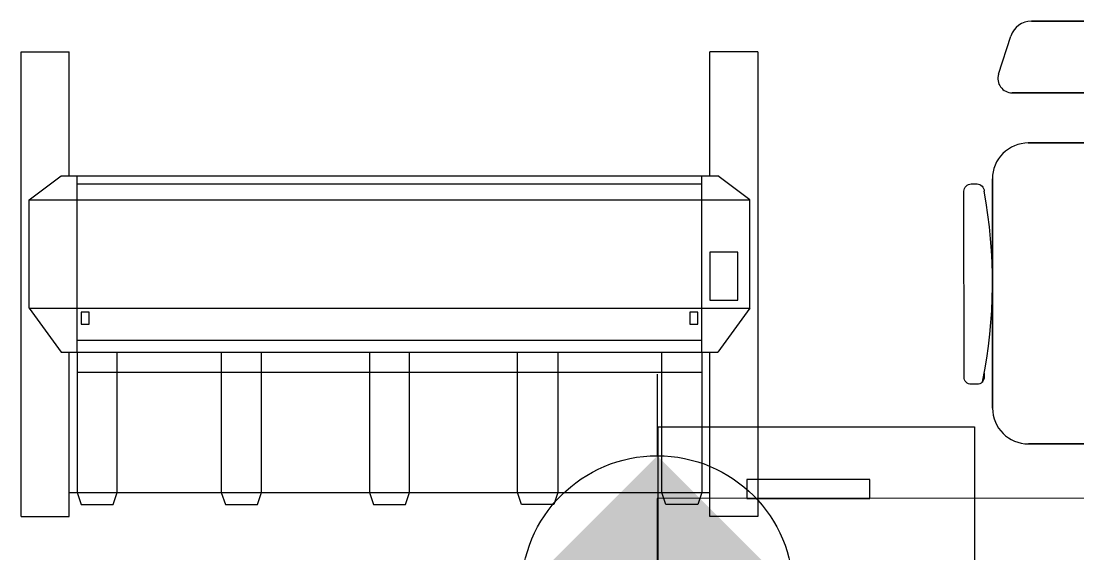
# Model space of a CAD drawing. Header units: metres. Extents: x -999 to 3200, y -1400 to 5056.
# Drawn here: x -999 to 661, y 701 to 1537 of the extents above; entities that cross this region are included whole.
import ezdxf

# ---------------------------------------------------------------- set-up
doc = ezdxf.new("R2010")
doc.units = ezdxf.units.M
for name, color, linetype, true_color in [('Block2', 7, 'Continuous', 0x000002), ('NOI THAT', 7, 'Continuous', 0x00002a), ('NOITHAT', 7, 'Continuous', 0x000015), ('家居', 7, 'Continuous', 0x000004)]:
    doc.layers.add(name, color=color, linetype=linetype, true_color=true_color)

msp = doc.modelspace()

# ---------------------------------------------------------------- linework, layer by layer
at = {"color": 7}
msp.add_lwpolyline([(498.5, 900), (498.5, 77.6), (1.5, 77.6), (1.5, 900)], close=True, dxfattribs=at)
at = {"layer": 'Block2', "color": 2}
msp.add_line((0, 982.8), (0, 854.6), dxfattribs=at)
msp.add_circle((0, 641), 213.7, dxfattribs=at)
msp.add_solid([(-213.7, 641), (0, 854.6), (213.7, 641)], dxfattribs=at)
at = {"layer": 'NOI THAT', "color": 42}
for p, q in [((587.9, 1537), (915.3, 1537.2)), ((915.3, 1537.2), (587.9, 1537)), ((536.3, 1454), (555.8, 1513.8)), ((536.3, 1454), (555.8, 1513.8)), ((557.7, 1424.5), (945.6, 1424.7)), ((945.6, 1424.7), (557.7, 1424.5)), ((582.9, 1345.8), (920.4, 1345.9)), ((920.4, 1345.9), (582.9, 1345.8)), ((526.8, 929.5), (526.7, 1289.5)), ((526.7, 1289.5), (526.8, 929.5)), ((920.6, 873.4), (583.1, 873.3)), ((583.1, 873.3), (920.6, 873.4))]:
    msp.add_line(p, q, dxfattribs=at)
for points in [[(482, 978.2), (481.9, 1270.2, -0.414214), (493.2, 1281.5), (502.4, 1281.5, -0.414214), (513.6, 1270.2)], [(513.7, 984.6), (513.7, 978.2, -0.414214), (502.5, 967), (493.3, 967, -0.414214), (482, 978.2)]]:
    msp.add_lwpolyline(points, format="xyb", dxfattribs=at)
for centre, radius, start, end in [((587.9, 1503.3), 33.8, 90.0208, 161.8876), ((587.9, 1503.3), 33.8, 90.0208, 161.8876), ((557.7, 1447), 22.5, 161.8876, 270.0208), ((557.7, 1447), 22.5, 161.8876, 270.0208), ((582.9, 1289.5), 56.3, 90.0208, 180.0208), ((582.9, 1289.5), 56.3, 90.0208, 180.0208), ((-258.6, 1127.1), 785.4, 348.5289, 10.4978), ((583.1, 929.5), 56.3, 180.0208, 270.0208), ((583.1, 929.5), 56.3, 180.0208, 270.0208)]:
    msp.add_arc(centre, radius, start, end, dxfattribs=at)
at = {"layer": 'NOITHAT', "color": 21}
for points in [[(140.8, 817.2), (140.8, 787.6), (334.2, 787.6), (334.2, 817.3)], [(0, 787.5), (0.3, 0), (1575.3, 0.6), (1575, 788.1)]]:
    msp.add_lwpolyline(points, close=True, dxfattribs=at)
at = {"layer": '家居', "color": 2}
for p, q in [((-999.4, 759.4), (-999.4, 1489.2)), ((-999.4, 1489.2), (-924, 1489.2)), ((-924, 1294.1), (-924, 1489.2)), ((158.1, 1489.2), (82.6, 1489.2)), ((82.6, 1294.1), (82.6, 1489.2)), ((158.1, 1489.2), (158.1, 759.4)), ((-986.9, 1256.4), (-936.5, 1294.1)), ((-936.5, 1294.1), (95.2, 1294.1)), ((-911.4, 1017.3), (-911.4, 1294.1)), ((70, 1017.3), (70, 1294.1)), ((145.5, 1256.4), (95.2, 1294.1)), ((-986.9, 1256.4), (145.5, 1256.4)), ((-986.9, 1086.5), (-986.9, 1256.4)), ((145.5, 1086.5), (145.5, 1256.4)), ((-986.9, 1086.5), (145.5, 1086.5)), ((-986.9, 1086.5), (-936.5, 1017.3)), ((145.5, 1086.5), (95.2, 1017.3)), ((-936.5, 1017.3), (95.2, 1017.3)), ((-924, 759.4), (-924, 1017.3)), ((-911.4, 1017.3), (-911.4, 797.1)), ((-848.5, 797.1), (-848.5, 1017.3)), ((-684.9, 1017.3), (-684.9, 797.1)), ((-622, 797.1), (-622, 1017.3)), ((-452.1, 1017.3), (-452.1, 797.1)), ((-389.2, 797.1), (-389.2, 1017.3)), ((-219.4, 797.1), (-219.4, 1017.3)), ((-156.4, 1017.3), (-156.4, 797.1)), ((7.1, 797.1), (7.1, 1017.3)), ((70, 1017.3), (70, 797.1)), ((82.6, 759.4), (82.6, 1017.3)), ((-911.4, 985.9), (70, 985.9)), ((-924, 797.1), (82.6, 797.1)), ((-911.4, 797.1), (-905.1, 778.3)), ((-854.7, 778.3), (-848.5, 797.1)), ((-684.9, 797.1), (-678.6, 778.3)), ((-628.3, 778.3), (-622, 797.1)), ((-452.1, 797.1), (-445.8, 778.3)), ((-395.5, 778.3), (-389.2, 797.1)), ((-213.1, 778.3), (-219.4, 797.1)), ((-156.4, 797.1), (-162.7, 778.3)), ((13.4, 778.3), (7.1, 797.1)), ((70, 797.1), (63.7, 778.3)), ((-905.1, 778.3), (-854.7, 778.3)), ((-678.6, 778.3), (-628.3, 778.3)), ((-445.8, 778.3), (-395.5, 778.3)), ((-162.7, 778.3), (-213.1, 778.3)), ((63.7, 778.3), (13.4, 778.3)), ((-999.4, 759.4), (-924, 759.4)), ((158.1, 759.4), (82.6, 759.4))]:
    msp.add_line(p, q, dxfattribs=at)
at = {"layer": '家居', "color": 6}
for p, q in [((-911.4, 1281.5), (70, 1281.5)), ((126.7, 1174.6), (82.6, 1174.6)), ((82.6, 1174.6), (82.6, 1099.1)), ((126.7, 1099.1), (126.7, 1174.6)), ((82.6, 1099.1), (126.7, 1099.1)), ((-892.5, 1080.2), (-905.1, 1080.2)), ((-905.1, 1080.2), (-905.1, 1061.4)), ((-892.5, 1061.4), (-892.5, 1080.2)), ((63.7, 1080.2), (51.2, 1080.2)), ((51.2, 1080.2), (51.2, 1061.4)), ((63.7, 1061.4), (63.7, 1080.2)), ((-905.1, 1061.4), (-892.5, 1061.4)), ((51.2, 1061.4), (63.7, 1061.4)), ((-911.4, 1036.2), (70, 1036.2))]:
    msp.add_line(p, q, dxfattribs=at)

doc.saveas('drawing.dxf')
